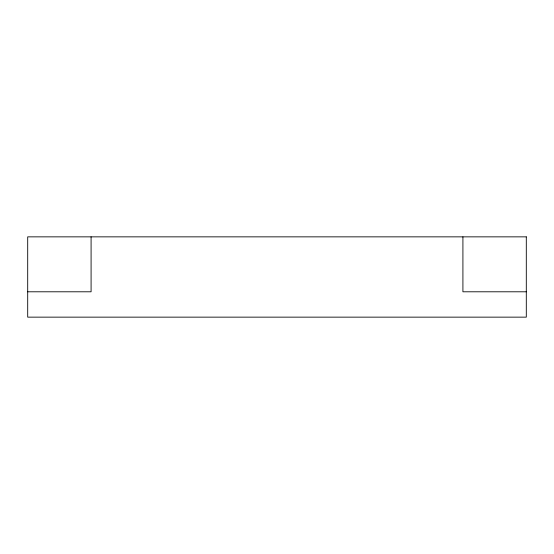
<?xml version="1.0" encoding="UTF-8"?>
<svg xmlns="http://www.w3.org/2000/svg" width="554" height="554" viewBox="0 0 554 554"><rect width="100%" height="100%" fill="white"/><g stroke="black" fill="none" stroke-linecap="round" stroke-linejoin="round"><path stroke-width="0.83" d="M27.7 291.792L91.085 291.792L91.085 236.856M526.3 291.792L462.915 291.792L462.915 236.856M526.3 236.856L27.7 236.856L27.7 317.144L526.3 317.144L526.3 236.856"/></g></svg>
